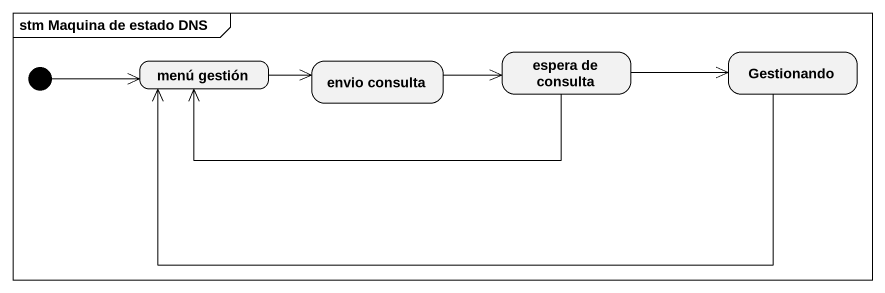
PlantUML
@startuml
mainframe stm Maquina de estado DNS
hide empty description
state "menú gestión" as menú_gestión
state "envio consulta" as envio_consulta
state "espera de consulta" as espera_de_consulta
state Gestionando
[*] -right-> menú_gestión
menú_gestión -right-> envio_consulta
envio_consulta -right-> espera_de_consulta
espera_de_consulta -left-> menú_gestión
espera_de_consulta -right-> Gestionando
Gestionando -left-> menú_gestión
@enduml
